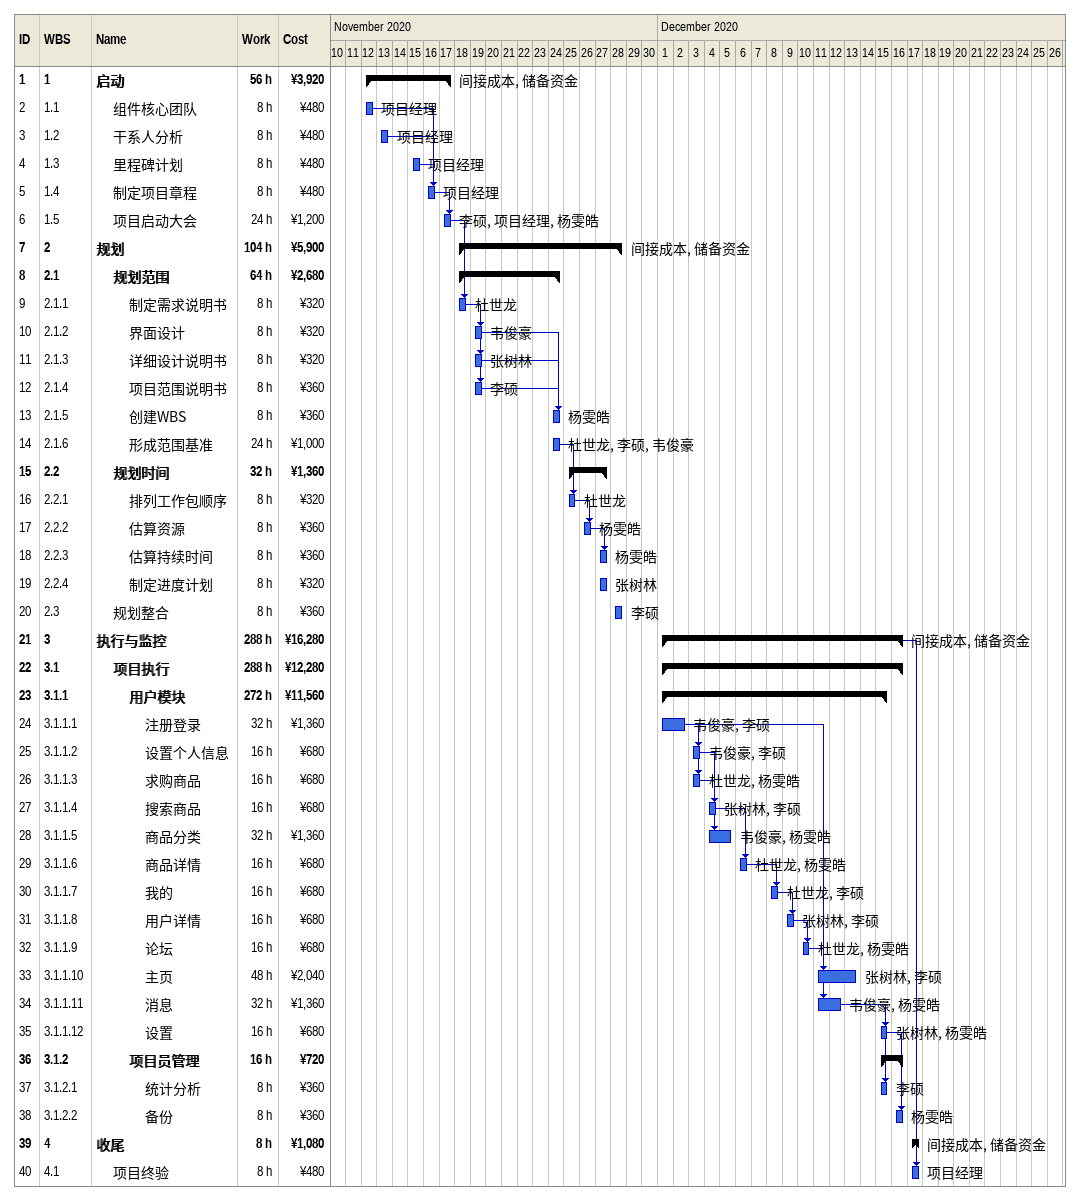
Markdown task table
| ID | WBS | Task | Start | Finish | Predecessors | Resources | Work (h) | Cost (¥) |
|---|---|---|---|---|---|---|---|---|
| 1 | 1 | **启动** | 2020-11-12 | 2020-11-17 |  | 间接成本, 储备资金 | 56 | 3920 |
| 2 | 1.1 | 组件核心团队 | 2020-11-12 | 2020-11-12 |  | 项目经理 | 8 | 480 |
| 3 | 1.2 | 干系人分析 | 2020-11-13 | 2020-11-13 |  | 项目经理 | 8 | 480 |
| 4 | 1.3 | 里程碑计划 | 2020-11-15 | 2020-11-15 |  | 项目经理 | 8 | 480 |
| 5 | 1.4 | 制定项目章程 | 2020-11-16 | 2020-11-16 | 2, 3, 4 | 项目经理 | 8 | 480 |
| 6 | 1.5 | 项目启动大会 | 2020-11-17 | 2020-11-17 | 5 | 李硕, 项目经理, 杨雯皓 | 24 | 1200 |
| 7 | 2 | **规划** | 2020-11-18 | 2020-11-28 |  | 间接成本, 储备资金 | 104 | 5900 |
| 8 | 2.1 | **规划范围** | 2020-11-18 | 2020-11-24 |  |  | 64 | 2680 |
| 9 | 2.1.1 | 制定需求说明书 | 2020-11-18 | 2020-11-18 | 6 | 杜世龙 | 8 | 320 |
| 10 | 2.1.2 | 界面设计 | 2020-11-19 | 2020-11-19 | 9 | 韦俊豪 | 8 | 320 |
| 11 | 2.1.3 | 详细设计说明书 | 2020-11-19 | 2020-11-19 | 9 | 张树林 | 8 | 320 |
| 12 | 2.1.4 | 项目范围说明书 | 2020-11-19 | 2020-11-19 | 9 | 李硕 | 8 | 360 |
| 13 | 2.1.5 | 创建WBS | 2020-11-24 | 2020-11-24 | 10, 11, 12 | 杨雯皓 | 8 | 360 |
| 14 | 2.1.6 | 形成范围基准 | 2020-11-24 | 2020-11-24 |  | 杜世龙, 李硕, 韦俊豪 | 24 | 1000 |
| 15 | 2.2 | **规划时间** | 2020-11-25 | 2020-11-27 |  |  | 32 | 1360 |
| 16 | 2.2.1 | 排列工作包顺序 | 2020-11-25 | 2020-11-25 | 14 | 杜世龙 | 8 | 320 |
| 17 | 2.2.2 | 估算资源 | 2020-11-26 | 2020-11-26 | 16 | 杨雯皓 | 8 | 360 |
| 18 | 2.2.3 | 估算持续时间 | 2020-11-27 | 2020-11-27 | 17 | 杨雯皓 | 8 | 360 |
| 19 | 2.2.4 | 制定进度计划 | 2020-11-27 | 2020-11-27 |  | 张树林 | 8 | 320 |
| 20 | 2.3 | 规划整合 | 2020-11-28 | 2020-11-28 |  | 李硕 | 8 | 360 |
| 21 | 3 | **执行与监控** | 2020-12-01 | 2020-12-16 |  | 间接成本, 储备资金 | 288 | 16280 |
| 22 | 3.1 | **项目执行** | 2020-12-01 | 2020-12-16 |  |  | 288 | 12280 |
| 23 | 3.1.1 | **用户模块** | 2020-12-01 | 2020-12-15 |  |  | 272 | 11560 |
| 24 | 3.1.1.1 | 注册登录 | 2020-12-01 | 2020-12-02 |  | 韦俊豪, 李硕 | 32 | 1360 |
| 25 | 3.1.1.2 | 设置个人信息 | 2020-12-03 | 2020-12-03 | 24 | 韦俊豪, 李硕 | 16 | 680 |
| 26 | 3.1.1.3 | 求购商品 | 2020-12-03 | 2020-12-03 | 24 | 杜世龙, 杨雯皓 | 16 | 680 |
| 27 | 3.1.1.4 | 搜索商品 | 2020-12-04 | 2020-12-04 | 26 | 张树林, 李硕 | 16 | 680 |
| 28 | 3.1.1.5 | 商品分类 | 2020-12-04 | 2020-12-05 | 25 | 韦俊豪, 杨雯皓 | 32 | 1360 |
| 29 | 3.1.1.6 | 商品详情 | 2020-12-06 | 2020-12-06 | 27 | 杜世龙, 杨雯皓 | 16 | 680 |
| 30 | 3.1.1.7 | 我的 | 2020-12-08 | 2020-12-08 | 29 | 杜世龙, 李硕 | 16 | 680 |
| 31 | 3.1.1.8 | 用户详情 | 2020-12-09 | 2020-12-09 | 30 | 张树林, 李硕 | 16 | 680 |
| 32 | 3.1.1.9 | 论坛 | 2020-12-10 | 2020-12-10 | 31 | 杜世龙, 杨雯皓 | 16 | 680 |
| 33 | 3.1.1.10 | 主页 | 2020-12-11 | 2020-12-13 | 24 | 张树林, 李硕 | 48 | 2040 |
| 34 | 3.1.1.11 | 消息 | 2020-12-11 | 2020-12-12 | 32 | 韦俊豪, 杨雯皓 | 32 | 1360 |
| 35 | 3.1.1.12 | 设置 | 2020-12-15 | 2020-12-15 | 34 | 张树林, 杨雯皓 | 16 | 680 |
| 36 | 3.1.2 | **项目员管理** | 2020-12-15 | 2020-12-16 |  |  | 16 | 720 |
| 37 | 3.1.2.1 | 统计分析 | 2020-12-15 | 2020-12-15 | 34 | 李硕 | 8 | 360 |
| 38 | 3.1.2.2 | 备份 | 2020-12-16 | 2020-12-16 | 35 | 杨雯皓 | 8 | 360 |
| 39 | 4 | **收尾** | 2020-12-17 | 2020-12-17 |  | 间接成本, 储备资金 | 8 | 1080 |
| 40 | 4.1 | 项目终验 | 2020-12-17 | 2020-12-17 | 21 | 项目经理 | 8 | 480 |
